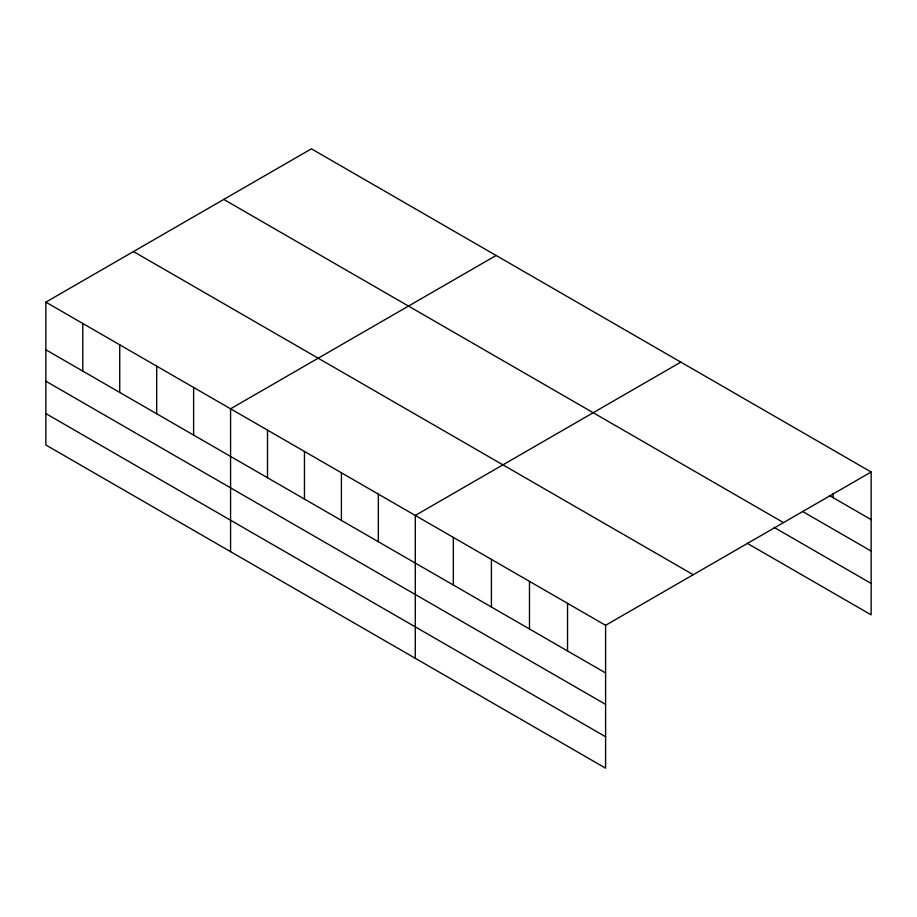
<?xml version="1.0" encoding="UTF-8"?>
<svg xmlns="http://www.w3.org/2000/svg" width="917" height="917" viewBox="0 0 917 917"><rect width="100%" height="100%" fill="white"/><g stroke="black" fill="none" stroke-linecap="round" stroke-linejoin="round"><path stroke-width="1.38" d="M45.85 302.151L605.598 625.314L605.598 768.171L45.85 444.997L45.85 302.151L311.402 148.829L871.15 472.003L871.15 614.848L747.137 543.254M496.12 255.476L230.568 408.799L230.568 551.644M680.838 362.123L415.286 515.446L415.286 658.291M605.598 625.314L871.15 472.003M829.404 495.524L871.15 519.63M802.386 511.354L871.15 551.048M223.771 199.425L783.519 522.598M774.154 527.424L871.15 583.43M133.481 251.556L693.229 574.718M45.85 349.778L605.598 672.94M45.85 381.197L605.598 704.371M45.85 413.578L605.598 736.741M833.083 493.449L833.083 497.656M567.531 603.34L567.531 650.967M529.476 581.367L529.476 628.993M491.409 559.393L491.409 607.02M453.342 537.419L453.342 585.046M378.343 494.114L378.343 541.741M341.399 472.782L341.399 520.409M304.455 451.451L304.455 499.077M267.512 430.119L267.512 477.746M193.625 387.467L193.625 435.094M156.681 366.135L156.681 413.762M119.737 344.803L119.737 392.43M82.794 323.483L82.794 371.11"/></g></svg>
